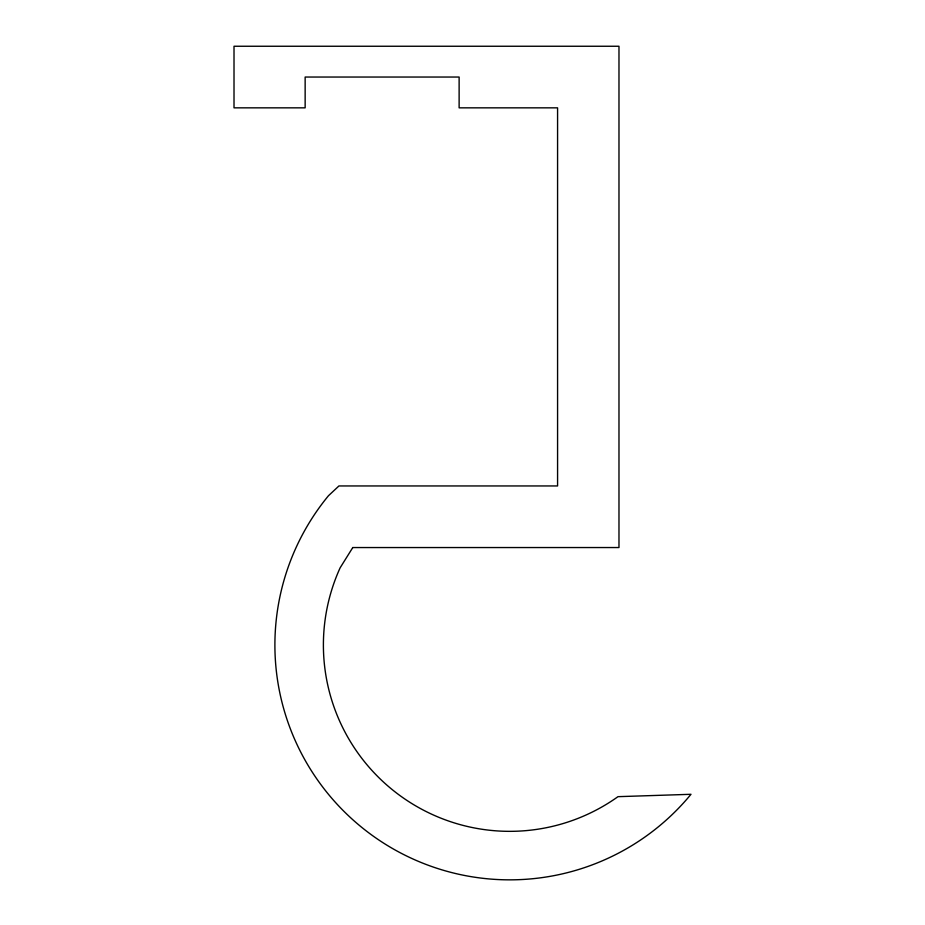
<?xml version="1.0" encoding="UTF-8"?>
<svg xmlns="http://www.w3.org/2000/svg" width="925" height="925" viewBox="0 0 925 925"><rect width="100%" height="100%" fill="white"/><g stroke="black" fill="none" stroke-linecap="round" stroke-linejoin="round"><path stroke-width="1.39" d="M352.772 547.554L340.123 567.834A186.341 186.341 0 0 0 617.993 796.668L690.987 794.298A234.823 234.823 0 0 1 360.438 826.291A234.823 234.823 0 0 1 328.456 495.742L338.943 485.949L557.578 485.949L557.578 107.843L459.124 107.843L459.124 77.041L305.146 77.041L305.146 107.843L234.013 107.843L234.013 46.25L618.975 46.25L618.975 547.542L352.772 547.554"/></g></svg>
